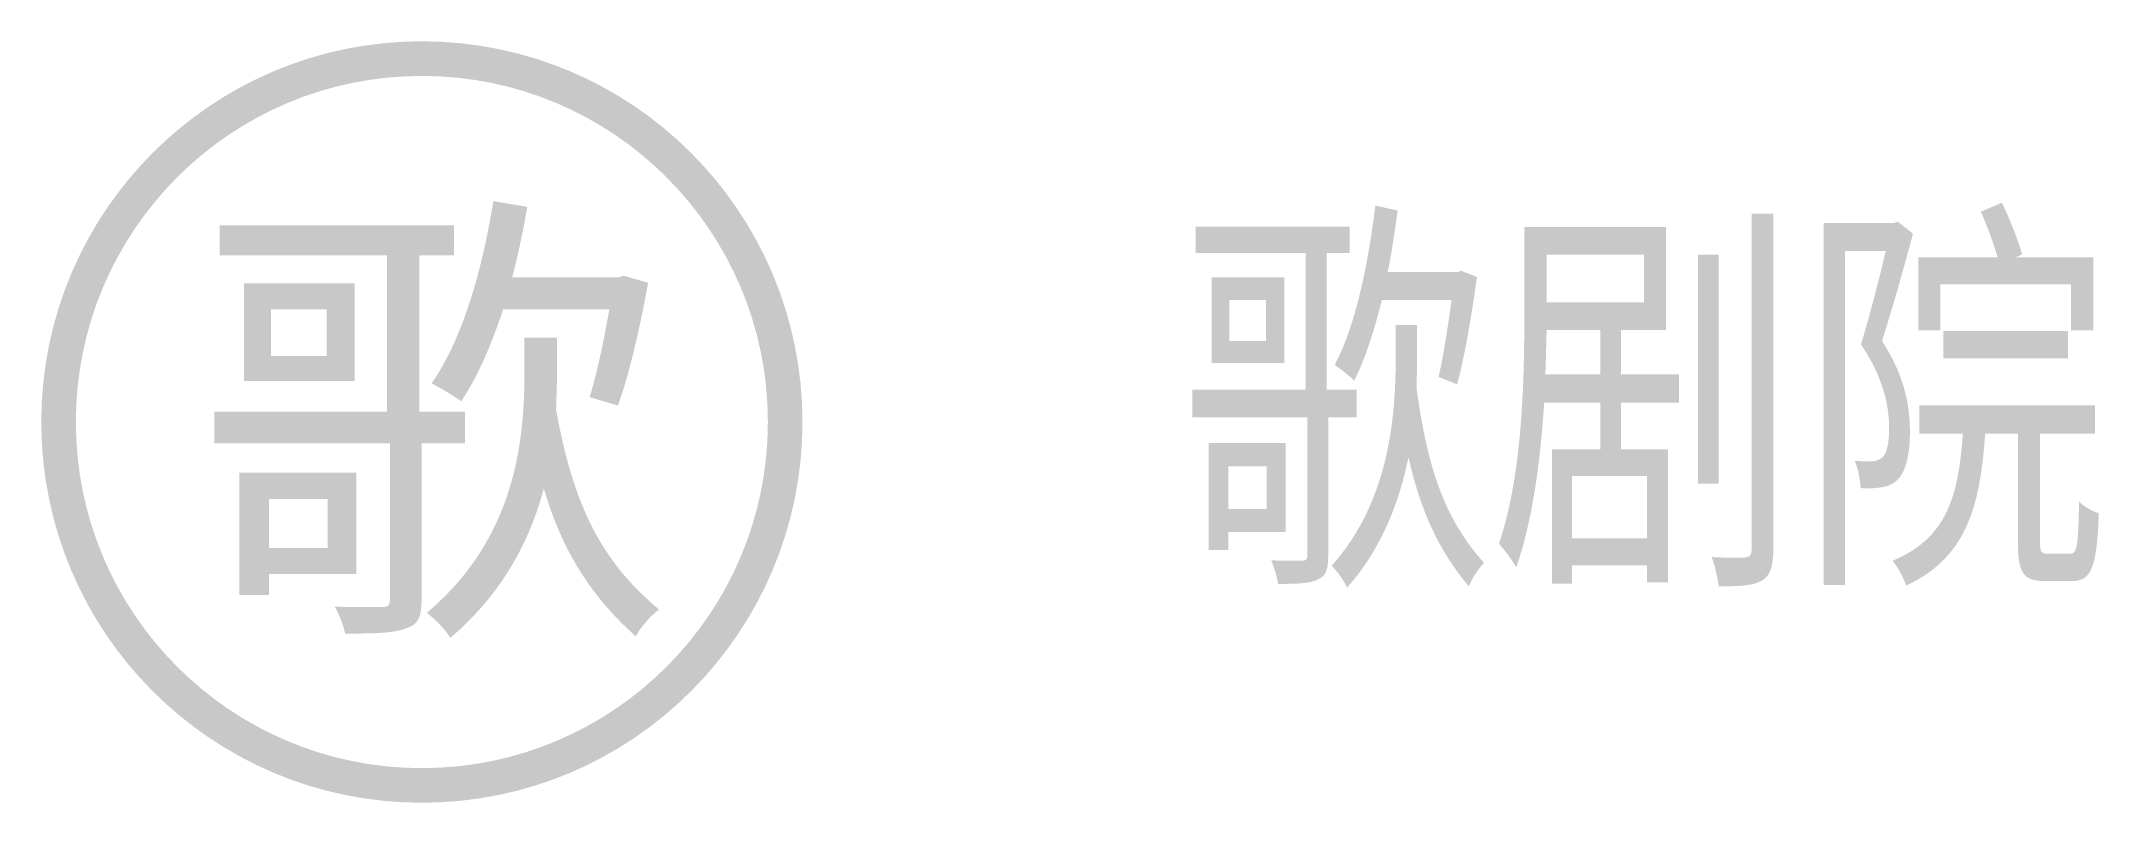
# Model space of a CAD drawing. Header units: millimetres. Extents: x -4.3 to 19.4, y -4.5 to 4.3.
import ezdxf

# ---------------------------------------------------------------- set-up
doc = ezdxf.new("R2010")
doc.units = ezdxf.units.MM
doc.layers.add('设施图块', color=7, linetype='Continuous')
doc.styles.add('HT', font='SIMHEI.TTF')
doc.styles.add('设施块标注', font='SIMFANG.TTF', dxfattribs={"width": 0.75})

msp = doc.modelspace()

# ---------------------------------------------------------------- hatches: boundary and pattern name
at = {"layer": '设施图块'}
h = msp.add_hatch(color=5, dxfattribs=at)
edge = h.paths.add_edge_path()
edge.add_arc((0.053, -0.115), 4.4, 0, 360)
edge = h.paths.add_edge_path(flags=16)
edge.add_arc((0.053, -0.115), 4, 0, 360)

# ---------------------------------------------------------------- texts
at = {"layer": '设施图块', "color": 5, "style": 'HT'}
msp.add_text('歌', height=4, dxfattribs=at).set_placement((-2.564, -2.151))
at = {"layer": '设施图块', "style": '设施块标注', "width": 0.75}
msp.add_attdef('歌剧院', (8.816, -1.628), '歌剧院', height=3.5, dxfattribs=at)

doc.saveas('drawing.dxf')
